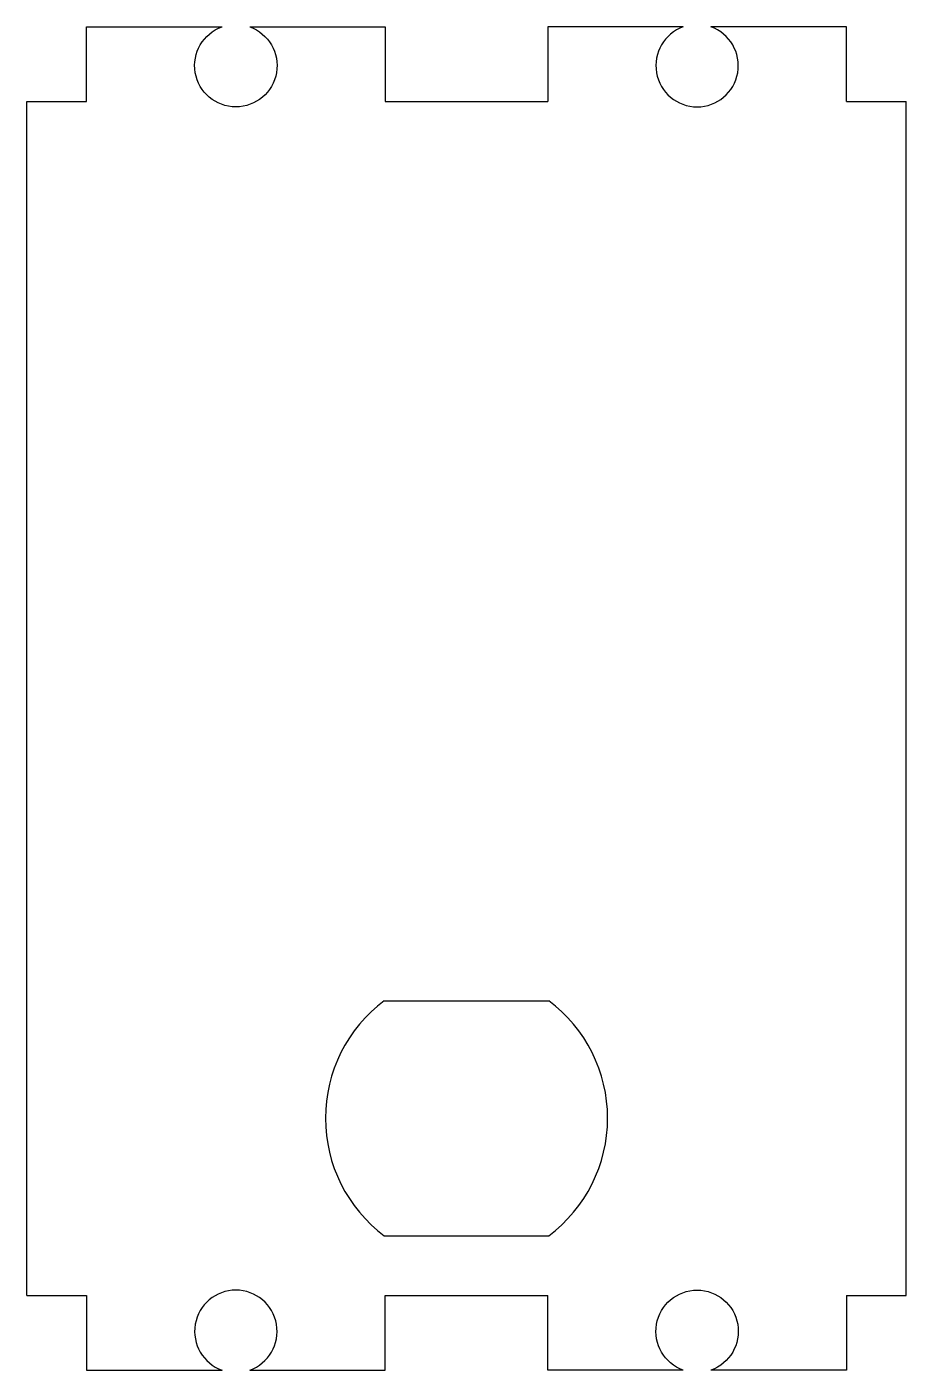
# Model space of a CAD drawing. Extents: x -0.5 to 0.97, y -0.23 to 2.03.
import ezdxf

# ---------------------------------------------------------------- set-up
doc = ezdxf.new("R2010")
doc.units = 0
doc.layers.add('VISIBLE', color=7, linetype='CONTINUOUS')

msp = doc.modelspace()

# ---------------------------------------------------------------- linework, layer by layer
at = {"layer": 'VISIBLE'}
for p, q in [((-0.4, 2.025, 0.125), (-0.1732, 2.025, 0.125)), ((-0.4, 1.9, 0.125), (-0.4, 2.025, 0.125)), ((-0.1268, 2.025, 0.125), (0.1, 2.025, 0.125)), ((0.1, 2.025, 0.125), (0.1, 1.9, 0.125)), ((0.5993, 2.025, 0.125), (0.3724, 2.025, 0.125)), ((0.3724, 2.025, 0.125), (0.3724, 1.9, 0.125)), ((0.8724, 2.025, 0.125), (0.6456, 2.025, 0.125)), ((0.8724, 1.9, 0.125), (0.8724, 2.025, 0.125)), ((-0.5, 1.9, 0.125), (-0.4, 1.9, 0.125)), ((-0.5, -0.1, 0.125), (-0.5, 1.9, 0.125)), ((0.1, 1.9, 0.125), (0.3724, 1.9, 0.125)), ((0.8724, 1.9, 0.125), (0.9724, 1.9, 0.125)), ((0.9724, -0.1, 0.125), (0.9724, 1.9, 0.125)), ((0.0984, 0.3937, 0.125), (0.374, 0.3937, 0.125)), ((0.0984, 0, 0.125), (0.374, 0, 0.125)), ((-0.5, -0.1, 0.125), (-0.4, -0.1, 0.125)), ((-0.4, -0.1, 0.125), (-0.4, -0.225, 0.125)), ((0.1, -0.225, 0.125), (0.1, -0.1, 0.125)), ((0.1, -0.1, 0.125), (0.3724, -0.1, 0.125)), ((0.3724, -0.225, 0.125), (0.3724, -0.1, 0.125)), ((0.8724, -0.1, 0.125), (0.8724, -0.225, 0.125)), ((0.8724, -0.1, 0.125), (0.9724, -0.1, 0.125)), ((-0.4, -0.225, 0.125), (-0.1732, -0.225, 0.125)), ((-0.1268, -0.225, 0.125), (0.1, -0.225, 0.125)), ((0.5993, -0.225, 0.125), (0.3724, -0.225, 0.125)), ((0.8724, -0.225, 0.125), (0.6456, -0.225, 0.125))]:
    msp.add_line(p, q, dxfattribs=at)
at = {"layer": 'VISIBLE', "extrusion": (0, 0, -1)}
for centre, start, end in [((0.15, 1.96, -0.125), 109.6049, 70.3951), ((-0.6224, -0.16, -0.125), 289.6049, 250.3951)]:
    msp.add_arc(centre, 0.069, start, end, dxfattribs=at)
at = {"layer": 'VISIBLE'}
for centre, radius, start, end in [((0.6224, 1.96, 0.125), 0.069, 109.6049, 70.3951), ((0.2461, 0.1969, 0.125), 0.2461, 126.8699, 233.1301), ((0.2264, 0.1969, 0.125), 0.2461, 306.8699, 53.1301), ((-0.15, -0.16, 0.125), 0.069, 289.6049, 250.3951)]:
    msp.add_arc(centre, radius, start, end, dxfattribs=at)

doc.saveas('drawing.dxf')
